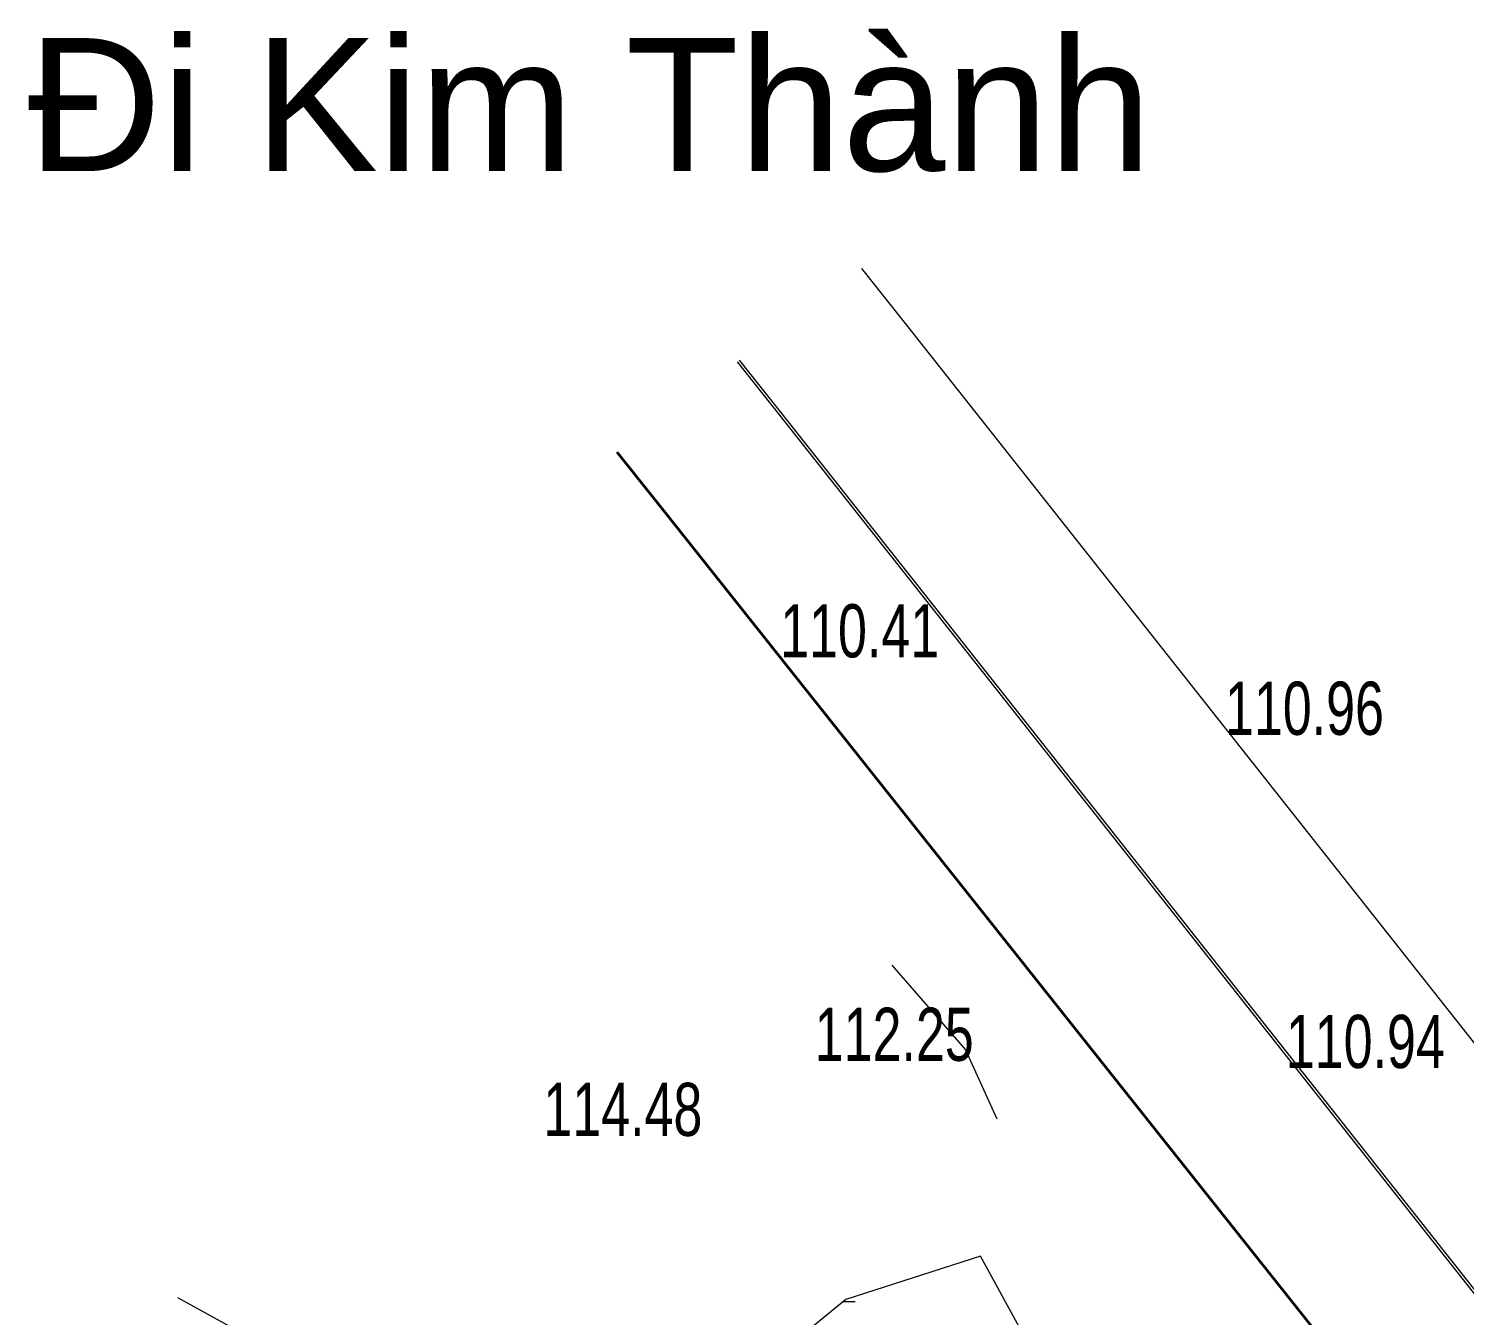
# Model space of a CAD drawing. Header units: metres. Extents: x 431006 to 434411, y 2469261 to 2473208.
# Drawn here: x 431706 to 431814.1, y 2473111 to 2473207.8 of the extents above; entities that cross this region are included whole.
import ezdxf
from ezdxf.enums import TextEntityAlignment as Align

# ---------------------------------------------------------------- set-up
doc = ezdxf.new("R2010")
doc.units = ezdxf.units.M
doc.header["$MEASUREMENT"] = 0
for name, color, linetype, lineweight in [('1', 8, 'Continuous', 18), ('CAO DO', 8, 'Continuous', 18), ('duong be tong-ks', 8, 'Continuous', 18), ('duong dat-ks', 8, 'Continuous', 18), ('duong nhua-ks', 8, 'Continuous', 18), ('ranh gioi thuc vat-ks', 8, 'RAO_T_VAT', 18), ('rao sat-ks', 8, 'RAO_T_GAI', 18), ('thuc vat-ks', 8, 'Continuous', 18)]:
    doc.layers.add(name, color=color, linetype=linetype, lineweight=lineweight)
doc.styles.add('ks_ten cong trinh', font='')
doc.styles.get("Standard").update_dxf_attribs({"font": 'arial.ttf'})
doc.styles.get('ks_ten cong trinh').set_extended_font_data('.VnArial')
doc.linetypes.add('RAO_T_GAI', pattern='A,1,[130,ltypeshp.shx,S=0.75,R=-45,X=0,Y=0],1,[130,ltypeshp.shx,S=0.75,R=45,X=-1,Y=0],6', length=8)
doc.linetypes.add('RAO_T_VAT', pattern='A,0,[133,ltypeshp.shx,S=0.34,R=0,X=-0.17,Y=0],-2,[133,ltypeshp.shx,S=0.08,R=0,X=0,Y=0],-1.5,[133,ltypeshp.shx,S=0.08,R=0,X=0,Y=0],-1.5,[133,ltypeshp.shx,S=0.08,R=0,X=0,Y=0],-2', length=7)

msp = doc.modelspace()

# ---------------------------------------------------------------- hatches: boundary and pattern name
at = {"layer": 'thuc vat-ks'}
h = msp.add_hatch(dxfattribs=at)
h.set_pattern_fill('223', color=9, scale=20, style=0, pattern_type=2)
h.set_pattern_definition([(0, (12.2, 4), (0, 20), [5, -15]), (0, (3.2, 12), (0, 20), [5, -15]), (90, (13, 4), (-20, 1e-15), [2.8, -17.2]), (90, (4, 12), (-20, 1e-15), [2.8, -17.2]), (90, (7.4, 12), (-20, 1e-15), [2.8, -17.2]), (90, (16.4, 4), (-20, 1e-15), [2.8, -17.2])])
h.paths.add_polyline_path([(431751.74, 2473099.25), (431768.24, 2473076.61), (431774.22, 2473062.48), (431776.58, 2473058.31), (431782.93, 2473036.4), (431809.04, 2473050.89), (431806.68, 2473059.22), (431787.28, 2473097.8), (431777.66, 2473115.43), (431767.51, 2473112.17)])

# ---------------------------------------------------------------- linework, layer by layer
at = {"layer": 'duong be tong-ks', "color": 9, "lineweight": 0}
msp.add_lwpolyline([(431717.23, 2473112.3), (431726.38, 2473107.28), (431731.65, 2473103.28), (431737.35, 2473098.5), (431745.07, 2473091.63), (431752.09, 2473085.87), (431757.36, 2473081.96), (431762.57, 2473077.51), (431766.08, 2473072.37), (431769.99, 2473060.94), (431772.98, 2473051.71), (431778.12, 2473033), (431782.68, 2473018.75)], dxfattribs=at)
at = {"layer": 'duong dat-ks', "color": 9, "lineweight": 0}
msp.add_lwpolyline([(431759.34, 2473182.73), (431762.54, 2473178.71), (431868.62, 2473044.48), (431907.13, 2472995.73), (431993.64, 2472885.89), (432062.61, 2472799.23), (432123.94, 2472721.87), (432139.5, 2472701.82), (432269.99, 2472537.03), (432384.62, 2472392.47), (432415.68, 2472353.29), (432453.68, 2472305.34), (432467.21, 2472288.46), (432486.33, 2472261.97), (432520.68, 2472215.46), (432618.03, 2472083.97)], dxfattribs=at)
at = {"layer": 'duong dat-ks', "color": 9, "lineweight": 0, "const_width": 0.2}
msp.add_lwpolyline([(431750.3, 2473175.94), (431753.69, 2473171.69), (431865.3, 2473031.15), (431898.27, 2472988.71), (431985.19, 2472879.23), (432053.74, 2472792.22), (432115.05, 2472714.9), (432130.6, 2472694.85), (432261.14, 2472530.02), (432375.76, 2472385.45), (432406.82, 2472346.27), (432444.84, 2472298.29), (432458.35, 2472281.44), (432477.68, 2472256.79), (432514.29, 2472210.78), (432613.89, 2472078.65)], dxfattribs=at)
at = {"layer": 'duong nhua-ks', "color": 9, "lineweight": 0}
for points in [[(431768.7, 2473189.76), (431771.71, 2473185.98), (431877.8, 2473051.73), (431916.3, 2473002.99), (432003.23, 2472893.5), (432071.79, 2472806.49), (432133.15, 2472729.09), (432148.71, 2472709.04), (432279.17, 2472544.3), (432393.78, 2472399.74), (432424.85, 2472360.55), (432462.82, 2472312.63), (432476.38, 2472295.73), (432495.73, 2472271.05), (432532.31, 2472225.07), (432589.84, 2472152.17), (432622.02, 2472111.73), (432671.35, 2472049.88), (432701.08, 2472013.15), (432742.13, 2471964.29), (432766.57, 2471936.88), (432780.9, 2471921.42), (432805.53, 2471895.79), (432839.9, 2471861.36)], [(431759.5, 2473182.85), (431762.7, 2473178.83), (431868.78, 2473044.6), (431907.29, 2472995.85), (431993.73, 2472885.94), (432062.76, 2472799.35), (432124.1, 2472722), (432139.65, 2472701.95), (432270.15, 2472537.16), (432384.77, 2472392.59), (432415.84, 2472353.41), (432453.83, 2472305.46), (432467.36, 2472288.58), (432486.49, 2472262.08), (432520.84, 2472215.58), (432578.32, 2472138.59), (432609.27, 2472096.57), (432652.43, 2472039.07), (432685.84, 2471995.02), (432726.44, 2471947.19), (432760.11, 2471909.72), (432795.02, 2471873.55)]]:
    msp.add_lwpolyline(points, dxfattribs=at)
at = {"layer": 'ranh gioi thuc vat-ks', "color": 9, "lineweight": 0, "ltscale": 3}
msp.add_lwpolyline([(431751.74, 2473099.25), (431768.24, 2473076.61), (431774.22, 2473062.48), (431776.58, 2473058.31), (431782.93, 2473036.4), (431809.04, 2473050.89), (431806.68, 2473059.22), (431787.28, 2473097.8), (431777.66, 2473115.43), (431767.51, 2473112.17)], close=True, dxfattribs=at)
at = {"layer": 'rao sat-ks', "color": 9, "lineweight": 0, "elevation": 111.47}
msp.add_lwpolyline([(431770.97, 2473137.33), (431776.53, 2473130.94), (431778.89, 2473125.77)], dxfattribs=at)

# ---------------------------------------------------------------- texts
at = {"layer": '1', "color": 9, "linetype": 'Continuous', "style": 'ks_ten cong trinh'}
msp.add_text('§i Kim Thµnh', height=10, dxfattribs=at).set_placement((431748.24, 2473197.1), align=Align.CENTER)
at = {"layer": 'CAO DO', "color": 9, "lineweight": 0, "width": 0.7}
for s, p in [('110.41', (431762.58, 2473160.49, 110.41)), ('110.96', (431796.05, 2473154.66, 110.96)), ('112.25', (431765.18, 2473130.12, 112.25)), ('110.94', (431800.63, 2473129.58, 110.94)), ('114.48', (431744.76, 2473124.47, 114.47))]:
    msp.add_text(s, height=4, dxfattribs=at).set_placement(p)

doc.saveas('drawing.dxf')
